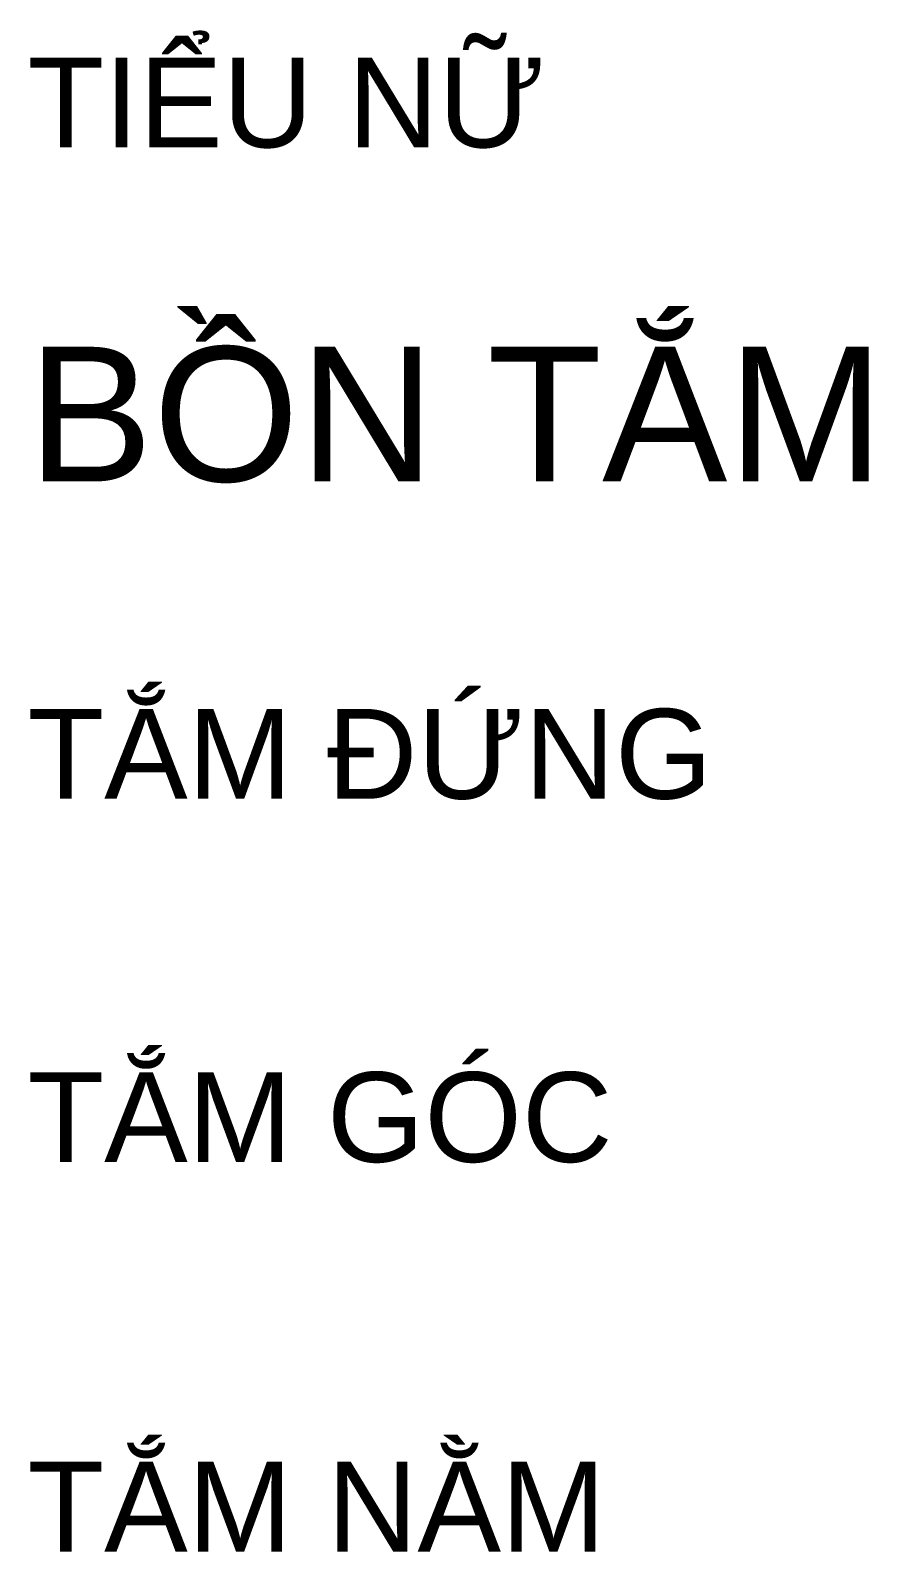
# Model space of a CAD drawing. Header units: inches. Extents: x 242965 to 445791, y 236206 to 423703.
# Drawn here: x 355386 to 366596, y 264290 to 284618 of the extents above; entities that cross this region are included whole.
import ezdxf

# ---------------------------------------------------------------- set-up
doc = ezdxf.new("R2010")
doc.units = ezdxf.units.IN
doc.header["$MEASUREMENT"] = 0
doc.layers.add('2', color=181, linetype='Continuous', lineweight=20)
doc.styles.add('Vni-Helve', font='')
doc.styles.get('Vni-Helve').set_extended_font_data('VNI-Helve')

msp = doc.modelspace()

# ---------------------------------------------------------------- texts
at = {"layer": '2', "color": 4, "style": 'Vni-Helve'}
for s, p in [('TIEÅU NÖÕ', (355347.881, 283055.579)), ('TAÉM ÑÖÙNG', (355347.881, 274350.946)), ('TAÉM GOÙC', (355347.881, 269496.376)), ('TAÉM NAÈM', (355347.881, 264290.066))]:
    msp.add_text(s, height=1200, dxfattribs=at).set_placement(p)
at = {"layer": '2', "color": 6, "style": 'Vni-Helve'}
msp.add_text('BOÀN TAÉM', height=1800, dxfattribs=at).set_placement((355347.881, 278591.221))

doc.saveas('drawing.dxf')
